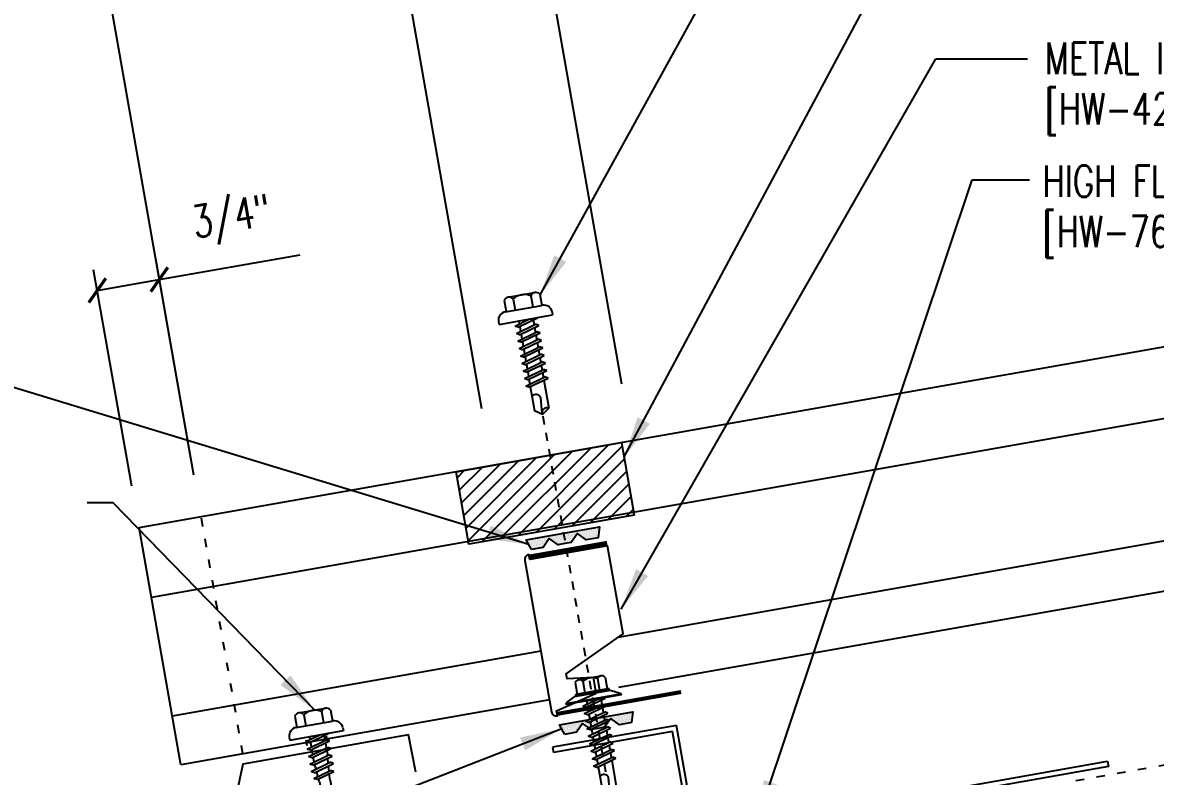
# Model space of a CAD drawing. Header units: inches. Extents: x 9.3 to 41.7, y 2.8 to 48.4.
# Drawn here: x 16.29 to 29.78, y 22.41 to 31.39 of the extents above; entities that cross this region are included whole.
import ezdxf

# ---------------------------------------------------------------- set-up
doc = ezdxf.new("R2010")
doc.units = ezdxf.units.IN
doc.header["$MEASUREMENT"] = 0
doc.linetypes.add('ACAD_ISO07W100', pattern=[3, 0, -3])
doc.linetypes.add('DASH3', pattern=[0.125, 0.0625, -0.0625])
for name, color, linetype in [('ANNOBJ', 7, 'Continuous'), ('CLO', 3, 'Continuous'), ('DIM', 7, 'Continuous'), ('FASTENER', 9, 'Continuous'), ('PANEL', 11, 'Continuous'), ('SEALANT', 8, 'Continuous'), ('STLA', 12, 'Continuous'), ('TAPE', 8, 'Continuous'), ('TEXT', 2, 'Continuous'), ('TRIM', 6, 'Continuous')]:
    doc.layers.add(name, color=color, linetype=linetype)
doc.styles.add('TEXT1', font='ROMANS.shx', dxfattribs={"width": 0.75, "height": 0.375})
doc.dimstyles.new('DETAIL', dxfattribs={"dimscale": 4, "dimtxt": 0.09375, "dimasz": 0.0625, "dimexe": 0.0625, "dimexo": 0.125, "dimgap": 0.0625, "dimtad": 1, "dimdec": 4, "dimzin": 3, "dimdsep": 46, "dimlunit": 4, "dimtxsty": 'TEXT1', "dimblk": 'ARCHTICK', "dimcen": 0.0625, "dimclrd": 7, "dimclre": 7, "dimclrt": 2, "dimadec": 0, "dimazin": 0, "dimtfac": 0.59375, "dimtdec": 4, "dimtmove": 0, "dimatfit": 3, "dimfxl": 0, "dimfrac": 2, "dimtolj": 1, "dimtzin": 3, "dimarcsym": 0})
doc.dimstyles.new('DETAIL$7', dxfattribs={"dimscale": 4, "dimtxt": 0.09375, "dimasz": 0.125, "dimexe": 0.0625, "dimexo": 0.125, "dimgap": 0.0625, "dimtad": 1, "dimdec": 4, "dimzin": 3, "dimdsep": 46, "dimlunit": 4, "dimtxsty": 'TEXT1', "dimblk": 'ARCHTICK', "dimcen": 0.0625, "dimclrd": 7, "dimclre": 7, "dimclrt": 2, "dimadec": 0, "dimazin": 0, "dimtfac": 0.59375, "dimtdec": 4, "dimtmove": 0, "dimatfit": 3, "dimfxl": 0, "dimfrac": 2, "dimtolj": 1, "dimtzin": 3, "dimarcsym": 0})

# ---------------------------------------------------------------- blocks, each defined once
blk = doc.blocks.new('MB_DW3')
at = {"layer": 'FASTENER'}
for p, q in [((-0.215, 0.305), (-0.215, 0.171)), ((-0.161, 0.337), (0.161, 0.337)), ((-0.107, 0.305), (-0.107, 0.171)), ((0.107, 0.305), (0.107, 0.171)), ((0.215, 0.305), (0.215, 0.171)), ((-0.224, 0.171), (0.215, 0.171)), ((-0.324, 0.071), (-0.324, 0.037)), ((-0.324, 0.037), (0.324, 0.037)), ((-0.139, -0.016), (0.046, 0.037)), ((-0.104, -0.036), (0.139, 0.033)), ((-0.086, 0.037), (0.086, 0.037)), ((-0.086, 0.037), (-0.086, -0.001)), ((0.086, 0.037), (0.133, 0.037)), ((0.086, 0.018), (0.086, -0.042)), ((0.139, 0.033), (0.133, 0.037)), ((0.324, 0.071), (0.324, 0.037)), ((-0.104, -0.036), (-0.139, -0.016)), ((-0.139, -0.107), (0.104, -0.038)), ((-0.104, -0.127), (-0.139, -0.107)), ((-0.139, -0.198), (0.104, -0.128)), ((-0.104, -0.127), (0.139, -0.058)), ((-0.086, -0.031), (-0.086, -0.092)), ((-0.086, -0.122), (-0.086, -0.183)), ((0.086, -0.073), (0.086, -0.133)), ((0.139, -0.058), (0.104, -0.038)), ((0.139, -0.149), (0.104, -0.128)), ((-0.104, -0.218), (-0.139, -0.198)), ((-0.139, -0.289), (0.104, -0.219)), ((-0.104, -0.218), (0.139, -0.149)), ((-0.104, -0.309), (0.139, -0.239)), ((-0.086, -0.213), (-0.086, -0.274)), ((0.086, -0.164), (0.086, -0.224)), ((0.086, -0.255), (0.086, -0.315)), ((0.139, -0.239), (0.104, -0.219)), ((-0.104, -0.309), (-0.139, -0.289)), ((-0.139, -0.38), (0.104, -0.31)), ((-0.104, -0.4), (-0.139, -0.38)), ((-0.139, -0.47), (0.104, -0.401)), ((-0.104, -0.4), (0.139, -0.33)), ((-0.086, -0.304), (-0.086, -0.364)), ((-0.086, -0.395), (-0.086, -0.455)), ((0.086, -0.345), (0.086, -0.406)), ((0.139, -0.33), (0.104, -0.31)), ((0.139, -0.421), (0.104, -0.401)), ((-0.104, -0.491), (-0.139, -0.47)), ((-0.139, -0.561), (0.104, -0.492)), ((-0.104, -0.491), (0.139, -0.421)), ((-0.104, -0.581), (0.139, -0.512)), ((-0.086, -0.486), (-0.086, -0.546)), ((0.086, -0.436), (0.086, -0.497)), ((0.086, -0.527), (0.086, -0.588)), ((0.139, -0.512), (0.104, -0.492)), ((-0.104, -0.581), (-0.139, -0.561)), ((-0.139, -0.652), (0.104, -0.583)), ((-0.104, -0.672), (-0.139, -0.652)), ((-0.139, -0.743), (0.104, -0.674)), ((-0.104, -0.672), (0.139, -0.603)), ((-0.086, -0.577), (-0.086, -0.637)), ((-0.086, -0.667), (-0.086, -0.728)), ((0.086, -0.618), (0.086, -0.679)), ((0.139, -0.603), (0.104, -0.583)), ((0.139, -0.694), (0.104, -0.674)), ((-0.104, -0.763), (-0.139, -0.743)), ((-0.104, -0.763), (0.139, -0.694)), ((-0.086, -0.758), (-0.086, -1.05)), ((0.086, -0.709), (0.086, -1.05)), ((-0.002, -1.095), (0.014, -0.909)), ((0, -1.111), (-0.086, -1.05)), ((0, -1.111), (0.086, -1.05))]:
    blk.add_line(p, q, dxfattribs=at)
for centre, radius, start, end in [((-0.161, 0.274), 0.0628, 29.8754, 150.1246), ((0, 0.141), 0.196, 56.9974, 123.0026), ((0.161, 0.274), 0.0628, 29.8754, 150.1246), ((-0.224, 0.071), 0.1, 90, 180), ((0.224, 0.071), 0.1, 0, 90), ((-0.046, -0.921), 0.0615, 11.1445, 130.906), ((0.054, -1.097), 0.0563, 55.4585, 194.8454)]:
    blk.add_arc(centre, radius, start, end, dxfattribs=at)
blk = doc.blocks.new('_ArchTick')
at = {"color": 0, "linetype": 'ByBlock', "const_width": 0.15}
blk.add_lwpolyline([(-0.5, -0.5), (0.5, 0.5)], dxfattribs=at)
blk = doc.blocks.new('*D27')
at = {"layer": 'DEFPOINTS', "color": 0}
for p in [(20.07, 36.374), (21.847, 26.294), (18.387, 25.684)]:
    blk.add_point(p, dxfattribs=at)
at = {"layer": 'DIM', "color": 7, "lineweight": -2}
for p, q in [((21.76, 26.787), (20.026, 36.62)), ((16.609, 35.764), (20.07, 36.374)), ((18.3, 26.176), (16.566, 36.01))]:
    blk.add_line(p, q, dxfattribs=at)
at = {"layer": 'DIM', "color": 7, "lineweight": -2, "xscale": 0.25, "yscale": 0.25, "zscale": 0.25}
for p, rotation in [((20.07, 36.374), 10.00000000000033), ((16.609, 35.764), 190.0000000000004)]:
    blk.add_blockref('_ArchTick', p, dxfattribs=dict(at, rotation=rotation))
at = {"layer": 'DIM', "color": 2, "insert": (18.203, 36.842), "char_height": 0.375, "attachment_point": 5, "rotation": 10, "style": 'TEXT1'}
blk.add_mtext('\\A1;VARIES W/\\PROOF SLOPE', dxfattribs=at)
blk = doc.blocks.new('MB_UDICM')
at = {"layer": 'CLO'}
blk.add_lwpolyline([(0, 1), (0, 0.06, 0.414337), (0.06, 0), (0.06, 0.06), (0.562, 0.187), (0.562, 0.375), (0.25, 0.413), (0.25, 0.476), (1, 0.828), (1, 1.89), (0.06, 1.89), (0.06, 1.95, 0.414214), (0, 1.89)], format="xyb", close=True, dxfattribs=at)
at = {"layer": 'CLO', "const_width": 0.0478}
for points in [[(0.06, 1.926), (1, 1.926)], [(0.06, 0.024), (1.56, 0.024)]]:
    blk.add_lwpolyline(points, dxfattribs=at)
blk = doc.blocks.new('*X4')
at = {"color": 0}
for p, q in [((-0.422, 0.141), (-0.422, 0.141)), ((-0.398, 0.141), (-0.398, 0.141)), ((-0.375, 0.141), (-0.375, 0.141)), ((-0.352, 0.141), (-0.352, 0.141)), ((-0.328, 0.141), (-0.328, 0.141)), ((-0.305, 0.141), (-0.305, 0.141)), ((-0.281, 0.141), (-0.281, 0.141)), ((-0.258, 0.141), (-0.258, 0.141)), ((-0.234, 0.141), (-0.234, 0.141)), ((-0.211, 0.141), (-0.211, 0.141)), ((-0.188, 0.141), (-0.188, 0.141)), ((-0.164, 0.141), (-0.164, 0.141)), ((-0.141, 0.141), (-0.141, 0.141)), ((-0.117, 0.141), (-0.117, 0.141)), ((-0.094, 0.141), (-0.094, 0.141)), ((-0.07, 0.141), (-0.07, 0.141)), ((-0.047, 0.141), (-0.047, 0.141)), ((-0.023, 0.141), (-0.023, 0.141)), ((0, 0.141), (0, 0.141)), ((0.023, 0.141), (0.023, 0.141)), ((0.047, 0.141), (0.047, 0.141)), ((0.07, 0.141), (0.07, 0.141)), ((0.094, 0.141), (0.094, 0.141)), ((0.117, 0.141), (0.117, 0.141)), ((0.141, 0.141), (0.141, 0.141)), ((0.164, 0.141), (0.164, 0.141)), ((0.188, 0.141), (0.188, 0.141)), ((0.211, 0.141), (0.211, 0.141)), ((0.234, 0.141), (0.234, 0.141)), ((0.258, 0.141), (0.258, 0.141)), ((0.281, 0.141), (0.281, 0.141)), ((0.305, 0.141), (0.305, 0.141)), ((0.328, 0.141), (0.328, 0.141)), ((0.352, 0.141), (0.352, 0.141)), ((0.375, 0.141), (0.375, 0.141)), ((0.398, 0.141), (0.398, 0.141)), ((0.422, 0.141), (0.422, 0.141)), ((-0.434, 0.135), (-0.434, 0.135)), ((-0.434, 0.123), (-0.434, 0.123)), ((-0.422, 0.129), (-0.422, 0.129)), ((-0.422, 0.117), (-0.422, 0.117)), ((-0.422, 0.105), (-0.422, 0.105)), ((-0.422, 0.094), (-0.422, 0.094)), ((-0.422, 0.082), (-0.422, 0.082)), ((-0.41, 0.135), (-0.41, 0.135)), ((-0.41, 0.123), (-0.41, 0.123)), ((-0.41, 0.111), (-0.41, 0.111)), ((-0.41, 0.1), (-0.41, 0.1)), ((-0.41, 0.088), (-0.41, 0.088)), ((-0.41, 0.076), (-0.41, 0.076)), ((-0.41, 0.064), (-0.41, 0.064)), ((-0.41, 0.053), (-0.41, 0.053)), ((-0.41, 0.041), (-0.41, 0.041)), ((-0.398, 0.129), (-0.398, 0.129)), ((-0.398, 0.117), (-0.398, 0.117)), ((-0.398, 0.105), (-0.398, 0.105)), ((-0.398, 0.094), (-0.398, 0.094)), ((-0.398, 0.082), (-0.398, 0.082)), ((-0.398, 0.07), (-0.398, 0.07)), ((-0.398, 0.059), (-0.398, 0.059)), ((-0.398, 0.047), (-0.398, 0.047)), ((-0.398, 0.035), (-0.398, 0.035)), ((-0.398, 0.023), (-0.398, 0.023)), ((-0.387, 0.135), (-0.387, 0.135)), ((-0.387, 0.123), (-0.387, 0.123)), ((-0.387, 0.111), (-0.387, 0.111)), ((-0.387, 0.1), (-0.387, 0.1)), ((-0.387, 0.088), (-0.387, 0.088)), ((-0.387, 0.076), (-0.387, 0.076)), ((-0.387, 0.064), (-0.387, 0.064)), ((-0.387, 0.053), (-0.387, 0.053)), ((-0.387, 0.041), (-0.387, 0.041)), ((-0.387, 0.029), (-0.387, 0.029)), ((-0.375, 0.129), (-0.375, 0.129)), ((-0.375, 0.117), (-0.375, 0.117)), ((-0.375, 0.105), (-0.375, 0.105)), ((-0.375, 0.094), (-0.375, 0.094)), ((-0.375, 0.082), (-0.375, 0.082)), ((-0.375, 0.07), (-0.375, 0.07)), ((-0.375, 0.059), (-0.375, 0.059)), ((-0.375, 0.047), (-0.375, 0.047)), ((-0.375, 0.035), (-0.375, 0.035)), ((-0.375, 0.023), (-0.375, 0.023)), ((-0.363, 0.135), (-0.363, 0.135)), ((-0.363, 0.123), (-0.363, 0.123)), ((-0.363, 0.111), (-0.363, 0.111)), ((-0.363, 0.1), (-0.363, 0.1)), ((-0.363, 0.088), (-0.363, 0.088)), ((-0.363, 0.076), (-0.363, 0.076)), ((-0.363, 0.064), (-0.363, 0.064)), ((-0.363, 0.053), (-0.363, 0.053)), ((-0.363, 0.041), (-0.363, 0.041)), ((-0.363, 0.029), (-0.363, 0.029)), ((-0.352, 0.129), (-0.352, 0.129)), ((-0.352, 0.117), (-0.352, 0.117)), ((-0.352, 0.105), (-0.352, 0.105)), ((-0.352, 0.094), (-0.352, 0.094)), ((-0.352, 0.082), (-0.352, 0.082)), ((-0.352, 0.07), (-0.352, 0.07)), ((-0.352, 0.059), (-0.352, 0.059)), ((-0.352, 0.047), (-0.352, 0.047)), ((-0.352, 0.035), (-0.352, 0.035)), ((-0.352, 0.023), (-0.352, 0.023)), ((-0.34, 0.135), (-0.34, 0.135)), ((-0.34, 0.123), (-0.34, 0.123)), ((-0.34, 0.111), (-0.34, 0.111)), ((-0.34, 0.1), (-0.34, 0.1)), ((-0.34, 0.088), (-0.34, 0.088)), ((-0.34, 0.076), (-0.34, 0.076)), ((-0.34, 0.064), (-0.34, 0.064)), ((-0.34, 0.053), (-0.34, 0.053)), ((-0.34, 0.041), (-0.34, 0.041)), ((-0.34, 0.029), (-0.34, 0.029)), ((-0.328, 0.129), (-0.328, 0.129)), ((-0.328, 0.117), (-0.328, 0.117)), ((-0.328, 0.105), (-0.328, 0.105)), ((-0.328, 0.094), (-0.328, 0.094)), ((-0.328, 0.082), (-0.328, 0.082)), ((-0.328, 0.07), (-0.328, 0.07)), ((-0.328, 0.059), (-0.328, 0.059)), ((-0.328, 0.047), (-0.328, 0.047)), ((-0.328, 0.035), (-0.328, 0.035)), ((-0.328, 0.023), (-0.328, 0.023)), ((-0.316, 0.135), (-0.316, 0.135)), ((-0.316, 0.123), (-0.316, 0.123)), ((-0.316, 0.111), (-0.316, 0.111)), ((-0.316, 0.1), (-0.316, 0.1)), ((-0.316, 0.088), (-0.316, 0.088)), ((-0.316, 0.076), (-0.316, 0.076)), ((-0.316, 0.064), (-0.316, 0.064)), ((-0.316, 0.053), (-0.316, 0.053)), ((-0.316, 0.041), (-0.316, 0.041)), ((-0.316, 0.029), (-0.316, 0.029)), ((-0.305, 0.129), (-0.305, 0.129)), ((-0.305, 0.117), (-0.305, 0.117)), ((-0.305, 0.105), (-0.305, 0.105)), ((-0.305, 0.094), (-0.305, 0.094)), ((-0.305, 0.082), (-0.305, 0.082)), ((-0.305, 0.07), (-0.305, 0.07)), ((-0.305, 0.059), (-0.305, 0.059)), ((-0.305, 0.047), (-0.305, 0.047)), ((-0.305, 0.035), (-0.305, 0.035)), ((-0.305, 0.023), (-0.305, 0.023)), ((-0.293, 0.135), (-0.293, 0.135)), ((-0.293, 0.123), (-0.293, 0.123)), ((-0.293, 0.111), (-0.293, 0.111)), ((-0.293, 0.1), (-0.293, 0.1)), ((-0.293, 0.088), (-0.293, 0.088)), ((-0.293, 0.076), (-0.293, 0.076)), ((-0.293, 0.064), (-0.293, 0.064)), ((-0.293, 0.053), (-0.293, 0.053)), ((-0.293, 0.041), (-0.293, 0.041)), ((-0.293, 0.029), (-0.293, 0.029)), ((-0.281, 0.129), (-0.281, 0.129)), ((-0.281, 0.117), (-0.281, 0.117)), ((-0.281, 0.105), (-0.281, 0.105)), ((-0.281, 0.094), (-0.281, 0.094)), ((-0.281, 0.082), (-0.281, 0.082)), ((-0.281, 0.07), (-0.281, 0.07)), ((-0.281, 0.059), (-0.281, 0.059)), ((-0.281, 0.047), (-0.281, 0.047)), ((-0.281, 0.035), (-0.281, 0.035)), ((-0.281, 0.023), (-0.281, 0.023)), ((-0.27, 0.135), (-0.27, 0.135)), ((-0.27, 0.123), (-0.27, 0.123)), ((-0.27, 0.111), (-0.27, 0.111)), ((-0.27, 0.1), (-0.27, 0.1)), ((-0.27, 0.088), (-0.27, 0.088)), ((-0.27, 0.076), (-0.27, 0.076)), ((-0.27, 0.064), (-0.27, 0.064)), ((-0.27, 0.053), (-0.27, 0.053)), ((-0.27, 0.041), (-0.27, 0.041)), ((-0.27, 0.029), (-0.27, 0.029)), ((-0.258, 0.129), (-0.258, 0.129)), ((-0.258, 0.117), (-0.258, 0.117)), ((-0.258, 0.105), (-0.258, 0.105)), ((-0.258, 0.094), (-0.258, 0.094)), ((-0.258, 0.082), (-0.258, 0.082)), ((-0.258, 0.07), (-0.258, 0.07)), ((-0.258, 0.059), (-0.258, 0.059)), ((-0.258, 0.047), (-0.258, 0.047)), ((-0.258, 0.035), (-0.258, 0.035)), ((-0.258, 0.023), (-0.258, 0.023)), ((-0.246, 0.135), (-0.246, 0.135)), ((-0.246, 0.123), (-0.246, 0.123)), ((-0.246, 0.111), (-0.246, 0.111)), ((-0.246, 0.1), (-0.246, 0.1)), ((-0.246, 0.088), (-0.246, 0.088)), ((-0.246, 0.076), (-0.246, 0.076)), ((-0.246, 0.064), (-0.246, 0.064)), ((-0.246, 0.053), (-0.246, 0.053)), ((-0.246, 0.041), (-0.246, 0.041)), ((-0.234, 0.129), (-0.234, 0.129)), ((-0.234, 0.117), (-0.234, 0.117)), ((-0.234, 0.105), (-0.234, 0.105)), ((-0.234, 0.094), (-0.234, 0.094)), ((-0.234, 0.082), (-0.234, 0.082)), ((-0.234, 0.07), (-0.234, 0.07)), ((-0.234, 0.059), (-0.234, 0.059)), ((-0.234, 0.047), (-0.234, 0.047)), ((-0.223, 0.135), (-0.223, 0.135)), ((-0.223, 0.123), (-0.223, 0.123)), ((-0.223, 0.111), (-0.223, 0.111)), ((-0.223, 0.1), (-0.223, 0.1)), ((-0.223, 0.088), (-0.223, 0.088)), ((-0.223, 0.076), (-0.223, 0.076)), ((-0.223, 0.064), (-0.223, 0.064)), ((-0.211, 0.129), (-0.211, 0.129)), ((-0.211, 0.117), (-0.211, 0.117)), ((-0.211, 0.105), (-0.211, 0.105)), ((-0.211, 0.094), (-0.211, 0.094)), ((-0.211, 0.082), (-0.211, 0.082)), ((-0.211, 0.07), (-0.211, 0.07)), ((-0.199, 0.135), (-0.199, 0.135)), ((-0.199, 0.123), (-0.199, 0.123)), ((-0.199, 0.111), (-0.199, 0.111)), ((-0.199, 0.1), (-0.199, 0.1)), ((-0.199, 0.088), (-0.199, 0.088)), ((-0.188, 0.129), (-0.188, 0.129)), ((-0.188, 0.117), (-0.188, 0.117)), ((-0.188, 0.105), (-0.188, 0.105)), ((-0.188, 0.094), (-0.188, 0.094)), ((-0.176, 0.135), (-0.176, 0.135)), ((-0.176, 0.123), (-0.176, 0.123)), ((-0.176, 0.111), (-0.176, 0.111)), ((-0.164, 0.129), (-0.164, 0.129)), ((-0.164, 0.117), (-0.164, 0.117)), ((-0.164, 0.105), (-0.164, 0.105)), ((-0.152, 0.135), (-0.152, 0.135)), ((-0.152, 0.123), (-0.152, 0.123)), ((-0.152, 0.111), (-0.152, 0.111)), ((-0.152, 0.1), (-0.152, 0.1)), ((-0.141, 0.129), (-0.141, 0.129)), ((-0.141, 0.117), (-0.141, 0.117)), ((-0.141, 0.105), (-0.141, 0.105)), ((-0.141, 0.094), (-0.141, 0.094)), ((-0.141, 0.082), (-0.141, 0.082)), ((-0.129, 0.135), (-0.129, 0.135)), ((-0.129, 0.123), (-0.129, 0.123)), ((-0.129, 0.111), (-0.129, 0.111)), ((-0.129, 0.1), (-0.129, 0.1)), ((-0.129, 0.088), (-0.129, 0.088)), ((-0.129, 0.076), (-0.129, 0.076)), ((-0.117, 0.129), (-0.117, 0.129)), ((-0.117, 0.117), (-0.117, 0.117)), ((-0.117, 0.105), (-0.117, 0.105)), ((-0.117, 0.094), (-0.117, 0.094)), ((-0.117, 0.082), (-0.117, 0.082)), ((-0.117, 0.07), (-0.117, 0.07)), ((-0.117, 0.059), (-0.117, 0.059)), ((-0.105, 0.135), (-0.105, 0.135)), ((-0.105, 0.123), (-0.105, 0.123)), ((-0.105, 0.111), (-0.105, 0.111)), ((-0.105, 0.1), (-0.105, 0.1)), ((-0.105, 0.088), (-0.105, 0.088)), ((-0.105, 0.076), (-0.105, 0.076)), ((-0.105, 0.064), (-0.105, 0.064)), ((-0.105, 0.053), (-0.105, 0.053)), ((-0.094, 0.129), (-0.094, 0.129)), ((-0.094, 0.117), (-0.094, 0.117)), ((-0.094, 0.105), (-0.094, 0.105)), ((-0.094, 0.094), (-0.094, 0.094)), ((-0.094, 0.082), (-0.094, 0.082)), ((-0.094, 0.07), (-0.094, 0.07)), ((-0.094, 0.059), (-0.094, 0.059)), ((-0.094, 0.047), (-0.094, 0.047)), ((-0.094, 0.035), (-0.094, 0.035)), ((-0.082, 0.135), (-0.082, 0.135)), ((-0.082, 0.123), (-0.082, 0.123)), ((-0.082, 0.111), (-0.082, 0.111)), ((-0.082, 0.1), (-0.082, 0.1)), ((-0.082, 0.088), (-0.082, 0.088)), ((-0.082, 0.076), (-0.082, 0.076)), ((-0.082, 0.064), (-0.082, 0.064)), ((-0.082, 0.053), (-0.082, 0.053)), ((-0.082, 0.041), (-0.082, 0.041)), ((-0.082, 0.029), (-0.082, 0.029)), ((-0.07, 0.129), (-0.07, 0.129)), ((-0.07, 0.117), (-0.07, 0.117)), ((-0.07, 0.105), (-0.07, 0.105)), ((-0.07, 0.094), (-0.07, 0.094)), ((-0.07, 0.082), (-0.07, 0.082)), ((-0.07, 0.07), (-0.07, 0.07)), ((-0.07, 0.059), (-0.07, 0.059)), ((-0.07, 0.047), (-0.07, 0.047)), ((-0.07, 0.035), (-0.07, 0.035)), ((-0.07, 0.023), (-0.07, 0.023)), ((-0.059, 0.135), (-0.059, 0.135)), ((-0.059, 0.123), (-0.059, 0.123)), ((-0.059, 0.111), (-0.059, 0.111)), ((-0.059, 0.1), (-0.059, 0.1)), ((-0.059, 0.088), (-0.059, 0.088)), ((-0.059, 0.076), (-0.059, 0.076)), ((-0.059, 0.064), (-0.059, 0.064)), ((-0.059, 0.053), (-0.059, 0.053)), ((-0.059, 0.041), (-0.059, 0.041)), ((-0.059, 0.029), (-0.059, 0.029)), ((-0.047, 0.129), (-0.047, 0.129)), ((-0.047, 0.117), (-0.047, 0.117)), ((-0.047, 0.105), (-0.047, 0.105)), ((-0.047, 0.094), (-0.047, 0.094)), ((-0.047, 0.082), (-0.047, 0.082)), ((-0.047, 0.07), (-0.047, 0.07)), ((-0.047, 0.059), (-0.047, 0.059)), ((-0.047, 0.047), (-0.047, 0.047)), ((-0.047, 0.035), (-0.047, 0.035)), ((-0.047, 0.023), (-0.047, 0.023)), ((-0.035, 0.135), (-0.035, 0.135)), ((-0.035, 0.123), (-0.035, 0.123)), ((-0.035, 0.111), (-0.035, 0.111)), ((-0.035, 0.1), (-0.035, 0.1)), ((-0.035, 0.088), (-0.035, 0.088)), ((-0.035, 0.076), (-0.035, 0.076)), ((-0.035, 0.064), (-0.035, 0.064)), ((-0.035, 0.053), (-0.035, 0.053)), ((-0.035, 0.041), (-0.035, 0.041)), ((-0.035, 0.029), (-0.035, 0.029)), ((-0.023, 0.129), (-0.023, 0.129)), ((-0.023, 0.117), (-0.023, 0.117)), ((-0.023, 0.105), (-0.023, 0.105)), ((-0.023, 0.094), (-0.023, 0.094)), ((-0.023, 0.082), (-0.023, 0.082)), ((-0.023, 0.07), (-0.023, 0.07)), ((-0.023, 0.059), (-0.023, 0.059)), ((-0.023, 0.047), (-0.023, 0.047)), ((-0.023, 0.035), (-0.023, 0.035)), ((-0.023, 0.023), (-0.023, 0.023)), ((-0.012, 0.135), (-0.012, 0.135)), ((-0.012, 0.123), (-0.012, 0.123)), ((-0.012, 0.111), (-0.012, 0.111)), ((-0.012, 0.1), (-0.012, 0.1)), ((-0.012, 0.088), (-0.012, 0.088)), ((-0.012, 0.076), (-0.012, 0.076)), ((-0.012, 0.064), (-0.012, 0.064)), ((-0.012, 0.053), (-0.012, 0.053)), ((-0.012, 0.041), (-0.012, 0.041)), ((-0.012, 0.029), (-0.012, 0.029)), ((0, 0.129), (0, 0.129)), ((0, 0.117), (0, 0.117)), ((0, 0.105), (0, 0.105)), ((0, 0.094), (0, 0.094)), ((0, 0.082), (0, 0.082)), ((0, 0.07), (0, 0.07)), ((0, 0.059), (0, 0.059)), ((0, 0.047), (0, 0.047)), ((0, 0.035), (0, 0.035)), ((0, 0.023), (0, 0.023)), ((0.012, 0.135), (0.012, 0.135)), ((0.012, 0.123), (0.012, 0.123)), ((0.012, 0.111), (0.012, 0.111)), ((0.012, 0.1), (0.012, 0.1)), ((0.012, 0.088), (0.012, 0.088)), ((0.012, 0.076), (0.012, 0.076)), ((0.012, 0.064), (0.012, 0.064)), ((0.012, 0.053), (0.012, 0.053)), ((0.012, 0.041), (0.012, 0.041)), ((0.012, 0.029), (0.012, 0.029)), ((0.023, 0.129), (0.023, 0.129)), ((0.023, 0.117), (0.023, 0.117)), ((0.023, 0.105), (0.023, 0.105)), ((0.023, 0.094), (0.023, 0.094)), ((0.023, 0.082), (0.023, 0.082)), ((0.023, 0.07), (0.023, 0.07)), ((0.023, 0.059), (0.023, 0.059)), ((0.023, 0.047), (0.023, 0.047)), ((0.023, 0.035), (0.023, 0.035)), ((0.023, 0.023), (0.023, 0.023)), ((0.035, 0.135), (0.035, 0.135)), ((0.035, 0.123), (0.035, 0.123)), ((0.035, 0.111), (0.035, 0.111)), ((0.035, 0.1), (0.035, 0.1)), ((0.035, 0.088), (0.035, 0.088)), ((0.035, 0.076), (0.035, 0.076)), ((0.035, 0.064), (0.035, 0.064)), ((0.035, 0.053), (0.035, 0.053)), ((0.035, 0.041), (0.035, 0.041)), ((0.035, 0.029), (0.035, 0.029)), ((0.047, 0.129), (0.047, 0.129)), ((0.047, 0.117), (0.047, 0.117)), ((0.047, 0.105), (0.047, 0.105)), ((0.047, 0.094), (0.047, 0.094)), ((0.047, 0.082), (0.047, 0.082)), ((0.047, 0.07), (0.047, 0.07)), ((0.047, 0.059), (0.047, 0.059)), ((0.047, 0.047), (0.047, 0.047)), ((0.047, 0.035), (0.047, 0.035)), ((0.047, 0.023), (0.047, 0.023)), ((0.059, 0.135), (0.059, 0.135)), ((0.059, 0.123), (0.059, 0.123)), ((0.059, 0.111), (0.059, 0.111)), ((0.059, 0.1), (0.059, 0.1)), ((0.059, 0.088), (0.059, 0.088)), ((0.059, 0.076), (0.059, 0.076)), ((0.059, 0.064), (0.059, 0.064)), ((0.059, 0.053), (0.059, 0.053)), ((0.059, 0.041), (0.059, 0.041)), ((0.059, 0.029), (0.059, 0.029)), ((0.07, 0.129), (0.07, 0.129)), ((0.07, 0.117), (0.07, 0.117)), ((0.07, 0.105), (0.07, 0.105)), ((0.07, 0.094), (0.07, 0.094)), ((0.07, 0.082), (0.07, 0.082)), ((0.07, 0.07), (0.07, 0.07)), ((0.07, 0.059), (0.07, 0.059)), ((0.07, 0.047), (0.07, 0.047)), ((0.07, 0.035), (0.07, 0.035)), ((0.07, 0.023), (0.07, 0.023)), ((0.082, 0.135), (0.082, 0.135)), ((0.082, 0.123), (0.082, 0.123)), ((0.082, 0.111), (0.082, 0.111)), ((0.082, 0.1), (0.082, 0.1)), ((0.082, 0.088), (0.082, 0.088)), ((0.082, 0.076), (0.082, 0.076)), ((0.082, 0.064), (0.082, 0.064)), ((0.082, 0.053), (0.082, 0.053)), ((0.082, 0.041), (0.082, 0.041)), ((0.082, 0.029), (0.082, 0.029)), ((0.094, 0.129), (0.094, 0.129)), ((0.094, 0.117), (0.094, 0.117)), ((0.094, 0.105), (0.094, 0.105)), ((0.094, 0.094), (0.094, 0.094)), ((0.094, 0.082), (0.094, 0.082)), ((0.094, 0.07), (0.094, 0.07)), ((0.094, 0.059), (0.094, 0.059)), ((0.094, 0.047), (0.094, 0.047)), ((0.094, 0.035), (0.094, 0.035)), ((0.105, 0.135), (0.105, 0.135)), ((0.105, 0.123), (0.105, 0.123)), ((0.105, 0.111), (0.105, 0.111)), ((0.105, 0.1), (0.105, 0.1)), ((0.105, 0.088), (0.105, 0.088)), ((0.105, 0.076), (0.105, 0.076)), ((0.105, 0.064), (0.105, 0.064)), ((0.105, 0.053), (0.105, 0.053)), ((0.117, 0.129), (0.117, 0.129)), ((0.117, 0.117), (0.117, 0.117)), ((0.117, 0.105), (0.117, 0.105)), ((0.117, 0.094), (0.117, 0.094)), ((0.117, 0.082), (0.117, 0.082)), ((0.117, 0.07), (0.117, 0.07)), ((0.117, 0.059), (0.117, 0.059)), ((0.129, 0.135), (0.129, 0.135)), ((0.129, 0.123), (0.129, 0.123)), ((0.129, 0.111), (0.129, 0.111)), ((0.129, 0.1), (0.129, 0.1)), ((0.129, 0.088), (0.129, 0.088)), ((0.129, 0.076), (0.129, 0.076)), ((0.141, 0.129), (0.141, 0.129)), ((0.141, 0.117), (0.141, 0.117)), ((0.141, 0.105), (0.141, 0.105)), ((0.141, 0.094), (0.141, 0.094)), ((0.141, 0.082), (0.141, 0.082)), ((0.152, 0.135), (0.152, 0.135)), ((0.152, 0.123), (0.152, 0.123)), ((0.152, 0.111), (0.152, 0.111)), ((0.152, 0.1), (0.152, 0.1)), ((0.164, 0.129), (0.164, 0.129)), ((0.164, 0.117), (0.164, 0.117)), ((0.164, 0.105), (0.164, 0.105)), ((0.176, 0.135), (0.176, 0.135)), ((0.176, 0.123), (0.176, 0.123)), ((0.176, 0.111), (0.176, 0.111)), ((0.188, 0.129), (0.188, 0.129)), ((0.188, 0.117), (0.188, 0.117)), ((0.188, 0.105), (0.188, 0.105)), ((0.188, 0.094), (0.188, 0.094)), ((0.199, 0.135), (0.199, 0.135)), ((0.199, 0.123), (0.199, 0.123)), ((0.199, 0.111), (0.199, 0.111)), ((0.199, 0.1), (0.199, 0.1)), ((0.199, 0.088), (0.199, 0.088)), ((0.211, 0.129), (0.211, 0.129)), ((0.211, 0.117), (0.211, 0.117)), ((0.211, 0.105), (0.211, 0.105)), ((0.211, 0.094), (0.211, 0.094)), ((0.211, 0.082), (0.211, 0.082)), ((0.211, 0.07), (0.211, 0.07)), ((0.223, 0.135), (0.223, 0.135)), ((0.223, 0.123), (0.223, 0.123)), ((0.223, 0.111), (0.223, 0.111)), ((0.223, 0.1), (0.223, 0.1)), ((0.223, 0.088), (0.223, 0.088)), ((0.223, 0.076), (0.223, 0.076)), ((0.223, 0.064), (0.223, 0.064)), ((0.234, 0.129), (0.234, 0.129)), ((0.234, 0.117), (0.234, 0.117)), ((0.234, 0.105), (0.234, 0.105)), ((0.234, 0.094), (0.234, 0.094)), ((0.234, 0.082), (0.234, 0.082)), ((0.234, 0.07), (0.234, 0.07)), ((0.234, 0.059), (0.234, 0.059)), ((0.234, 0.047), (0.234, 0.047)), ((0.246, 0.135), (0.246, 0.135)), ((0.246, 0.123), (0.246, 0.123)), ((0.246, 0.111), (0.246, 0.111)), ((0.246, 0.1), (0.246, 0.1)), ((0.246, 0.088), (0.246, 0.088)), ((0.246, 0.076), (0.246, 0.076)), ((0.246, 0.064), (0.246, 0.064)), ((0.246, 0.053), (0.246, 0.053)), ((0.246, 0.041), (0.246, 0.041)), ((0.258, 0.129), (0.258, 0.129)), ((0.258, 0.117), (0.258, 0.117)), ((0.258, 0.105), (0.258, 0.105)), ((0.258, 0.094), (0.258, 0.094)), ((0.258, 0.082), (0.258, 0.082)), ((0.258, 0.07), (0.258, 0.07)), ((0.258, 0.059), (0.258, 0.059)), ((0.258, 0.047), (0.258, 0.047)), ((0.258, 0.035), (0.258, 0.035)), ((0.258, 0.023), (0.258, 0.023)), ((0.27, 0.135), (0.27, 0.135)), ((0.27, 0.123), (0.27, 0.123)), ((0.27, 0.111), (0.27, 0.111)), ((0.27, 0.1), (0.27, 0.1)), ((0.27, 0.088), (0.27, 0.088)), ((0.27, 0.076), (0.27, 0.076)), ((0.27, 0.064), (0.27, 0.064)), ((0.27, 0.053), (0.27, 0.053)), ((0.27, 0.041), (0.27, 0.041)), ((0.27, 0.029), (0.27, 0.029)), ((0.281, 0.129), (0.281, 0.129)), ((0.281, 0.117), (0.281, 0.117)), ((0.281, 0.105), (0.281, 0.105)), ((0.281, 0.094), (0.281, 0.094)), ((0.281, 0.082), (0.281, 0.082)), ((0.281, 0.07), (0.281, 0.07)), ((0.281, 0.059), (0.281, 0.059)), ((0.281, 0.047), (0.281, 0.047)), ((0.281, 0.035), (0.281, 0.035)), ((0.281, 0.023), (0.281, 0.023)), ((0.293, 0.135), (0.293, 0.135)), ((0.293, 0.123), (0.293, 0.123)), ((0.293, 0.111), (0.293, 0.111)), ((0.293, 0.1), (0.293, 0.1)), ((0.293, 0.088), (0.293, 0.088)), ((0.293, 0.076), (0.293, 0.076)), ((0.293, 0.064), (0.293, 0.064)), ((0.293, 0.053), (0.293, 0.053)), ((0.293, 0.041), (0.293, 0.041)), ((0.293, 0.029), (0.293, 0.029)), ((0.305, 0.129), (0.305, 0.129)), ((0.305, 0.117), (0.305, 0.117)), ((0.305, 0.105), (0.305, 0.105)), ((0.305, 0.094), (0.305, 0.094)), ((0.305, 0.082), (0.305, 0.082)), ((0.305, 0.07), (0.305, 0.07)), ((0.305, 0.059), (0.305, 0.059)), ((0.305, 0.047), (0.305, 0.047)), ((0.305, 0.035), (0.305, 0.035)), ((0.305, 0.023), (0.305, 0.023)), ((0.316, 0.135), (0.316, 0.135)), ((0.316, 0.123), (0.316, 0.123)), ((0.316, 0.111), (0.316, 0.111)), ((0.316, 0.1), (0.316, 0.1)), ((0.316, 0.088), (0.316, 0.088)), ((0.316, 0.076), (0.316, 0.076)), ((0.316, 0.064), (0.316, 0.064)), ((0.316, 0.053), (0.316, 0.053)), ((0.316, 0.041), (0.316, 0.041)), ((0.316, 0.029), (0.316, 0.029)), ((0.328, 0.129), (0.328, 0.129)), ((0.328, 0.117), (0.328, 0.117)), ((0.328, 0.105), (0.328, 0.105)), ((0.328, 0.094), (0.328, 0.094)), ((0.328, 0.082), (0.328, 0.082)), ((0.328, 0.07), (0.328, 0.07)), ((0.328, 0.059), (0.328, 0.059)), ((0.328, 0.047), (0.328, 0.047)), ((0.328, 0.035), (0.328, 0.035)), ((0.328, 0.023), (0.328, 0.023)), ((0.34, 0.135), (0.34, 0.135)), ((0.34, 0.123), (0.34, 0.123)), ((0.34, 0.111), (0.34, 0.111)), ((0.34, 0.1), (0.34, 0.1)), ((0.34, 0.088), (0.34, 0.088)), ((0.34, 0.076), (0.34, 0.076)), ((0.34, 0.064), (0.34, 0.064)), ((0.34, 0.053), (0.34, 0.053)), ((0.34, 0.041), (0.34, 0.041)), ((0.34, 0.029), (0.34, 0.029)), ((0.352, 0.129), (0.352, 0.129)), ((0.352, 0.117), (0.352, 0.117)), ((0.352, 0.105), (0.352, 0.105)), ((0.352, 0.094), (0.352, 0.094)), ((0.352, 0.082), (0.352, 0.082)), ((0.352, 0.07), (0.352, 0.07)), ((0.352, 0.059), (0.352, 0.059)), ((0.352, 0.047), (0.352, 0.047)), ((0.352, 0.035), (0.352, 0.035)), ((0.352, 0.023), (0.352, 0.023)), ((0.363, 0.135), (0.363, 0.135)), ((0.363, 0.123), (0.363, 0.123)), ((0.363, 0.111), (0.363, 0.111)), ((0.363, 0.1), (0.363, 0.1)), ((0.363, 0.088), (0.363, 0.088)), ((0.363, 0.076), (0.363, 0.076)), ((0.363, 0.064), (0.363, 0.064)), ((0.363, 0.053), (0.363, 0.053)), ((0.363, 0.041), (0.363, 0.041)), ((0.363, 0.029), (0.363, 0.029)), ((0.375, 0.129), (0.375, 0.129)), ((0.375, 0.117), (0.375, 0.117)), ((0.375, 0.105), (0.375, 0.105)), ((0.375, 0.094), (0.375, 0.094)), ((0.375, 0.082), (0.375, 0.082)), ((0.375, 0.07), (0.375, 0.07)), ((0.375, 0.059), (0.375, 0.059)), ((0.375, 0.047), (0.375, 0.047)), ((0.375, 0.035), (0.375, 0.035)), ((0.375, 0.023), (0.375, 0.023)), ((0.387, 0.135), (0.387, 0.135)), ((0.387, 0.123), (0.387, 0.123)), ((0.387, 0.111), (0.387, 0.111)), ((0.387, 0.1), (0.387, 0.1)), ((0.387, 0.088), (0.387, 0.088)), ((0.387, 0.076), (0.387, 0.076)), ((0.387, 0.064), (0.387, 0.064)), ((0.387, 0.053), (0.387, 0.053)), ((0.387, 0.041), (0.387, 0.041)), ((0.387, 0.029), (0.387, 0.029)), ((0.398, 0.129), (0.398, 0.129)), ((0.398, 0.117), (0.398, 0.117)), ((0.398, 0.105), (0.398, 0.105)), ((0.398, 0.094), (0.398, 0.094)), ((0.398, 0.082), (0.398, 0.082)), ((0.398, 0.07), (0.398, 0.07)), ((0.398, 0.059), (0.398, 0.059)), ((0.398, 0.047), (0.398, 0.047)), ((0.398, 0.035), (0.398, 0.035)), ((0.398, 0.023), (0.398, 0.023)), ((0.41, 0.135), (0.41, 0.135)), ((0.41, 0.123), (0.41, 0.123)), ((0.41, 0.111), (0.41, 0.111)), ((0.41, 0.1), (0.41, 0.1)), ((0.41, 0.088), (0.41, 0.088)), ((0.41, 0.076), (0.41, 0.076)), ((0.41, 0.064), (0.41, 0.064)), ((0.41, 0.053), (0.41, 0.053)), ((0.41, 0.041), (0.41, 0.041)), ((0.422, 0.129), (0.422, 0.129)), ((0.422, 0.117), (0.422, 0.117)), ((0.422, 0.105), (0.422, 0.105)), ((0.422, 0.094), (0.422, 0.094)), ((0.422, 0.082), (0.422, 0.082)), ((0.434, 0.135), (0.434, 0.135)), ((0.434, 0.123), (0.434, 0.123))]:
    blk.add_line(p, q, dxfattribs=at)
blk = doc.blocks.new('MB_DBTAP')
at = {"layer": 'TAPE', "color": 9}
blk.add_lwpolyline([(-0.403, 0.018), (-0.442, 0.141), (0.442, 0.141), (0.403, 0.018), (0.26, 0.018), (0.17, 0.109), (0.079, 0.018), (0, 0.018), (-0.079, 0.018), (-0.17, 0.109), (-0.26, 0.018)], close=True, dxfattribs=at)
at = {"layer": 'TAPE', "color": 251}
blk.add_blockref('*X4', (0, 0), dxfattribs=at)
blk = doc.blocks.new('*D28')
at = {"layer": 'DEFPOINTS', "color": 0}
for p in [(21.738, 36.668), (23.515, 26.588), (21.847, 26.294)]:
    blk.add_point(p, dxfattribs=at)
at = {"layer": 'DIM', "color": 7, "lineweight": -2}
for p, q in [((21.738, 36.668), (25.344, 37.304)), ((23.428, 27.081), (21.694, 36.914)), ((21.76, 26.787), (20.026, 36.62)), ((20.07, 36.374), (21.738, 36.668))]:
    blk.add_line(p, q, dxfattribs=at)
at = {"layer": 'DIM', "color": 7, "lineweight": -2, "xscale": 0.25, "yscale": 0.25, "zscale": 0.25}
for p, rotation in [((21.738, 36.668), 9.99999999999995), ((20.07, 36.374), 189.9999999999999)]:
    blk.add_blockref('_ArchTick', p, dxfattribs=dict(at, rotation=rotation))
at = {"layer": 'DIM', "color": 2, "insert": (23.708, 37.777), "char_height": 0.375, "attachment_point": 5, "rotation": 10, "style": 'TEXT1'}
blk.add_mtext('\\A1;{WALL PANEL}\\P{THICKNESS}', dxfattribs=at)
blk = doc.blocks.new('MB_DW1')
at = {"layer": 'FASTENER'}
for p, q in [((-0.181, 0.276), (-0.181, 0.137)), ((-0.135, 0.302), (0.135, 0.302)), ((-0.089, 0.276), (-0.089, 0.137)), ((0.089, 0.276), (0.089, 0.137)), ((0.181, 0.276), (0.181, 0.137)), ((-0.193, 0.137), (0.193, 0.137)), ((-0.181, 0.137), (0.181, 0.137)), ((-0.217, 0.114), (-0.326, 0.059)), ((-0.326, 0.059), (-0.326, 0.049)), ((-0.326, 0.049), (0.326, 0.049)), ((-0.217, 0.114), (0.217, 0.114)), ((-0.193, 0.119), (0.193, 0.119)), ((-0.139, -0.016), (0.046, 0.037)), ((-0.104, -0.036), (0.139, 0.033)), ((-0.086, 0.037), (-0.086, -0.001)), ((-0.086, 0.037), (0.086, 0.037)), ((0.086, 0.037), (0.133, 0.037)), ((0.086, 0.018), (0.086, -0.042)), ((0.139, 0.033), (0.133, 0.037)), ((0.217, 0.114), (0.326, 0.059)), ((0.326, 0.059), (0.326, 0.049)), ((-0.104, -0.036), (-0.139, -0.016)), ((-0.139, -0.107), (0.104, -0.038)), ((-0.104, -0.127), (-0.139, -0.107)), ((-0.139, -0.198), (0.104, -0.128)), ((-0.104, -0.127), (0.139, -0.058)), ((-0.086, -0.031), (-0.086, -0.092)), ((-0.086, -0.122), (-0.086, -0.183)), ((0.086, -0.073), (0.086, -0.133)), ((0.139, -0.058), (0.104, -0.038)), ((0.139, -0.149), (0.104, -0.128)), ((-0.104, -0.218), (-0.139, -0.198)), ((-0.139, -0.289), (0.104, -0.219)), ((-0.104, -0.218), (0.139, -0.149)), ((-0.104, -0.309), (0.139, -0.239)), ((-0.086, -0.213), (-0.086, -0.274)), ((0.086, -0.164), (0.086, -0.224)), ((0.086, -0.255), (0.086, -0.315)), ((0.139, -0.239), (0.104, -0.219)), ((-0.104, -0.309), (-0.139, -0.289)), ((-0.139, -0.38), (0.104, -0.31)), ((-0.104, -0.4), (-0.139, -0.38)), ((-0.139, -0.47), (0.104, -0.401)), ((-0.104, -0.4), (0.139, -0.33)), ((-0.086, -0.304), (-0.086, -0.364)), ((-0.086, -0.395), (-0.086, -0.455)), ((0.086, -0.345), (0.086, -0.406)), ((0.139, -0.33), (0.104, -0.31)), ((0.139, -0.421), (0.104, -0.401)), ((-0.104, -0.491), (-0.139, -0.47)), ((-0.139, -0.561), (0.104, -0.492)), ((-0.104, -0.491), (0.139, -0.421)), ((-0.104, -0.581), (0.139, -0.512)), ((-0.086, -0.486), (-0.086, -0.546)), ((0.086, -0.436), (0.086, -0.497)), ((0.086, -0.527), (0.086, -0.588)), ((0.139, -0.512), (0.104, -0.492)), ((-0.104, -0.581), (-0.139, -0.561)), ((-0.139, -0.652), (0.104, -0.583)), ((-0.104, -0.672), (-0.139, -0.652)), ((-0.139, -0.743), (0.104, -0.674)), ((-0.104, -0.672), (0.139, -0.603)), ((-0.086, -0.577), (-0.086, -0.637)), ((-0.086, -0.667), (-0.086, -0.728)), ((0.086, -0.618), (0.086, -0.679)), ((0.139, -0.603), (0.104, -0.583)), ((0.139, -0.694), (0.104, -0.674)), ((-0.104, -0.763), (-0.139, -0.743)), ((-0.104, -0.763), (0.139, -0.694)), ((-0.086, -0.758), (-0.086, -1.05)), ((0.086, -0.709), (0.086, -1.05)), ((-0.002, -1.095), (0.014, -0.909)), ((0, -1.111), (-0.086, -1.05)), ((0, -1.111), (0.086, -1.05))]:
    blk.add_line(p, q, dxfattribs=at)
blk.add_lwpolyline([(-0.331, 0.037), (-0.331, 0.049), (0.331, 0.049), (0.331, 0.037)], close=True, dxfattribs=at)
for centre, radius, start, end in [((-0.135, 0.25), 0.0527, 29.8754, 150.1246), ((0, 0.138), 0.164, 56.9974, 123.0026), ((0.135, 0.25), 0.0527, 29.8754, 150.1246), ((-0.193, 0.128), 0.00894, 90, 270), ((0.193, 0.128), 0.00894, 270, 90), ((-0.046, -0.921), 0.0615, 11.1445, 130.906), ((0.054, -1.097), 0.0563, 55.4585, 194.8454)]:
    blk.add_arc(centre, radius, start, end, dxfattribs=at)
blk = doc.blocks.new('*X5')
at = {"color": 0}
for p, q in [((13.649, 23.902), (14.728, 24.981)), ((13.863, 23.94), (14.943, 25.019)), ((14.078, 23.978), (15.157, 25.057)), ((14.293, 24.015), (15.317, 25.04)), ((13.406, 24.366), (13.87, 24.83)), ((13.432, 24.215), (14.084, 24.868)), ((13.459, 24.065), (14.299, 24.905)), ((13.485, 23.915), (14.514, 24.943)), ((14.507, 24.053), (15.344, 24.89)), ((13.353, 24.666), (13.44, 24.754)), ((13.379, 24.516), (13.655, 24.792)), ((14.722, 24.091), (15.37, 24.74)), ((14.937, 24.129), (15.397, 24.589)), ((15.151, 24.167), (15.423, 24.439)), ((15.366, 24.205), (15.45, 24.289))]:
    blk.add_line(p, q, dxfattribs=at)
blk = doc.blocks.new('A$C0421499B')
at = {"layer": 'SEALANT'}
blk.add_lwpolyline([(2.122, 0.347), (0.152, 0), (0, 0.862), (1.97, 1.209)], close=True, dxfattribs=at)
blk.add_blockref('*X5', (-13.34, -23.874), dxfattribs=at)
blk = doc.blocks.new('MB_DW4')
at = {"layer": 'FASTENER'}
for p, q in [((-0.217, 0.305), (-0.217, 0.171)), ((-0.163, 0.337), (0.159, 0.337)), ((-0.108, 0.305), (-0.108, 0.171)), ((0.105, 0.305), (0.105, 0.171)), ((0.214, 0.305), (0.214, 0.171)), ((-0.226, 0.171), (0.214, 0.171)), ((-0.326, 0.071), (-0.326, 0.037)), ((-0.326, 0.037), (0.322, 0.037)), ((-0.141, -0.014), (0.037, 0.037)), ((-0.105, -0.034), (0.137, 0.035)), ((-0.088, 0.037), (-0.088, 0.001)), ((-0.088, 0.037), (0.085, 0.037)), ((0.085, 0.037), (0.134, 0.037)), ((0.085, 0.02), (0.085, -0.041)), ((0.137, 0.035), (0.134, 0.037)), ((0.322, 0.071), (0.322, 0.037)), ((-0.105, -0.034), (-0.141, -0.014)), ((-0.141, -0.105), (0.102, -0.036)), ((-0.105, -0.125), (-0.141, -0.105)), ((-0.141, -0.196), (0.102, -0.127)), ((-0.105, -0.125), (0.137, -0.056)), ((-0.088, -0.029), (-0.088, -0.09)), ((-0.088, -0.12), (-0.088, -0.181)), ((0.085, -0.071), (0.085, -0.131)), ((0.137, -0.056), (0.102, -0.036)), ((0.137, -0.147), (0.102, -0.127)), ((-0.105, -0.216), (-0.141, -0.196)), ((-0.141, -0.287), (0.102, -0.217)), ((-0.105, -0.216), (0.137, -0.147)), ((-0.105, -0.307), (0.137, -0.238)), ((-0.084, -0.27), (-0.088, -0.211)), ((0.077, -0.315), (0.082, -0.253)), ((0.084, -0.223), (0.085, -0.211)), ((0.085, -0.162), (0.085, -0.211)), ((0.137, -0.238), (0.102, -0.217)), ((-0.105, -0.307), (-0.141, -0.287)), ((-0.141, -0.378), (0.102, -0.308)), ((-0.105, -0.398), (-0.141, -0.378)), ((-0.122, -0.463), (0.089, -0.403)), ((-0.105, -0.398), (0.137, -0.328)), ((-0.078, -0.36), (-0.082, -0.3)), ((-0.071, -0.449), (-0.075, -0.389)), ((0.071, -0.408), (0.075, -0.346)), ((0.124, -0.423), (0.089, -0.403)), ((0.137, -0.328), (0.102, -0.308)), ((-0.086, -0.483), (-0.122, -0.463)), ((-0.086, -0.483), (0.124, -0.423)), ((-0.066, -0.516), (-0.069, -0.478)), ((-0.066, -0.516), (-0.066, -0.82)), ((0.063, -0.515), (0.068, -0.439)), ((0.063, -0.516), (0.063, -0.82)), ((-0.003, -0.854), (0.009, -0.714)), ((-0.002, -0.866), (-0.066, -0.82)), ((-0.002, -0.866), (0.063, -0.82))]:
    blk.add_line(p, q, dxfattribs=at)
for centre, radius, start, end in [((-0.163, 0.274), 0.0628, 29.8754, 150.1246), ((-0.002, 0.141), 0.196, 56.9974, 123.0026), ((0.159, 0.274), 0.0628, 29.8754, 150.1246), ((-0.226, 0.071), 0.1, 90, 180), ((0.222, 0.071), 0.1, 0, 90), ((0.073, -0.516), 0.01, 175.9484, 180), ((-0.036, -0.723), 0.0461, 11.1445, 130.906), ((0.039, -0.855), 0.0422, 55.4585, 194.8454)]:
    blk.add_arc(centre, radius, start, end, dxfattribs=at)
blk = doc.blocks.new('A$C3B657A05')
at = {"layer": 'STLA', "color": 1}
for p, q in [((-3.203, 2.481), (-4.68, 2.221)), ((-2.975, 1.189), (-3.203, 2.481)), ((-3.253, 2.409), (-4.669, 2.159)), ((-3.025, 1.116), (-3.253, 2.409)), ((-4.68, 2.221), (-4.669, 2.159)), ((-2.975, 1.189), (1.927, 2.053)), ((1.927, 2.053), (1.927, 2.053)), ((1.927, 2.053), (1.938, 1.991)), ((1.938, 1.991), (-3.025, 1.116))]:
    blk.add_line(p, q, dxfattribs=at)
blk = doc.blocks.new('dsc-HW-426')
at = {"layer": 'TEXT', "style": 'TEXT1', "width": 0.75}
for s, p in [('METAL INSIDE CLOSURE', (0, 0)), ('[HW-426]', (0, -0.6))]:
    blk.add_text(s, height=0.375, dxfattribs=at).set_placement(p)
at = {"layer": 'TEXT', "style": 'TEXT1', "flags": 1}
for tag, p in [('COLOR', (0, -1.2)), ('CALC', (0, -1.2)), ('OPT1', (0, -1.2)), ('OPT2', (0, -1.2)), ('OPT3', (0, -1.2)), ('GAGE', (0, -1.2)), ('SHPLN', (0, -1.2)), ('PART', (0, -1.2)), ('DESCRIPTION', (0, -1.2)), ('MULTIPLE', (0, -1.2)), ('SPARE1', (0, -1.8)), ('SPARE2', (0, -1.8)), ('SPARE3', (0, -1.8)), ('SPARE4', (0, -1.8)), ('SPARE5', (0, -1.8)), ('SPARE6', (0, -1.8)), ('SPARE7', (0, -1.8)), ('SPARE8', (0, -1.8)), ('SPARE9', (0, -1.8)), ('SPARE10', (0, -1.8))]:
    blk.add_attdef(tag, p, '', height=0.375, dxfattribs=at)
blk = doc.blocks.new('dsc-HW-7655')
at = {"layer": 'TEXT', "style": 'TEXT1', "width": 0.75}
for s, p in [('HIGH FLOATING EAVE PLATE', (0, 0)), ('[HW-7655]', (0, -0.6))]:
    blk.add_text(s, height=0.375, dxfattribs=at).set_placement(p)
at = {"layer": 'TEXT', "style": 'TEXT1', "flags": 1}
for tag, p in [('COLOR', (0, -1.2)), ('CALC', (0, -1.2)), ('OPT1', (0, -1.2)), ('OPT2', (0, -1.2)), ('OPT3', (0, -1.2)), ('GAGE', (0, -1.2)), ('SHPLN', (0, -1.2)), ('PART', (0, -1.2)), ('DESCRIPTION', (0, -1.2)), ('MULTIPLE', (0, -1.2)), ('SPARE1', (0, -1.8)), ('SPARE2', (0, -1.8)), ('SPARE3', (0, -1.8)), ('SPARE4', (0, -1.8)), ('SPARE5', (0, -1.8)), ('SPARE6', (0, -1.8)), ('SPARE7', (0, -1.8)), ('SPARE8', (0, -1.8)), ('SPARE9', (0, -1.8)), ('SPARE10', (0, -1.8))]:
    blk.add_attdef(tag, p, '', height=0.375, dxfattribs=at)
blk = doc.blocks.new('*D30')
at = {"layer": 'DEFPOINTS', "color": 0}
for p in [(17.92, 28.328), (18.418, 25.508), (17.679, 25.377)]:
    blk.add_point(p, dxfattribs=at)
at = {"layer": 'DIM', "color": 7, "lineweight": -2}
for p, q in [((17.92, 28.328), (19.596, 28.623)), ((18.331, 26), (17.877, 28.574)), ((17.592, 25.87), (17.138, 28.444)), ((17.182, 28.198), (17.92, 28.328))]:
    blk.add_line(p, q, dxfattribs=at)
at = {"layer": 'DIM', "color": 7, "lineweight": -2, "xscale": 0.25, "yscale": 0.25, "zscale": 0.25}
for p, rotation in [((17.92, 28.328), 10.00000000000022), ((17.182, 28.198), 190.0000000000002)]:
    blk.add_blockref('_ArchTick', p, dxfattribs=dict(at, rotation=rotation))
at = {"layer": 'DIM', "color": 2, "insert": (18.788, 29.025), "char_height": 0.375, "attachment_point": 5, "rotation": 10, "style": 'TEXT1'}
blk.add_mtext('\\A1;3/4"', dxfattribs=at)

msp = doc.modelspace()

# ---------------------------------------------------------------- linework, layer by layer
at = {"layer": 'ANNOBJ'}
for p, q in [((19.66346, 22.8493), (19.67566, 22.78011)), ((19.92186, 22.82352), (19.90966, 22.89271))]:
    msp.add_line(p, q, dxfattribs=at)
at = {"layer": 'FASTENER', "linetype": 'DASH3', "ltscale": 1.5}
msp.add_line((22.48643, 26.70183), (23.24044, 22.42565), dxfattribs=at)
at = {"layer": 'PANEL'}
for p, q in [((17.67917, 25.37737), (37.99826, 28.96017)), ((38.14516, 28.12702), (17.82607, 24.54422)), ((38.39418, 26.71481), (23.37805, 24.06706)), ((38.49663, 26.13377), (23.38867, 23.46983)), ((18.17754, 22.55097), (17.67917, 25.37737)), ((22.46282, 23.90568), (18.07508, 23.132)), ((22.56527, 23.32464), (18.17754, 22.55097))]:
    msp.add_line(p, q, dxfattribs=at)
at = {"layer": 'TEXT', "linetype": 'ACAD_ISO07W100', "ltscale": 0.05}
for p, q in [((18.91614, 22.6812), (18.41777, 25.5076)), ((28.83298, 22.36376), (38.74334, 24.11123))]:
    msp.add_line(p, q, dxfattribs=at)
at = {"layer": 'TRIM'}
msp.add_lwpolyline([(20.97582, 22.46218), (20.886, 22.90649), (18.91638, 22.55919), (18.61087, 21.12187), (20.39025, 16.71775), (22.69329, 17.12384), (22.69329, 15.37384), (22.29554, 14.97609, 1), (22.38393, 14.8877), (22.65546, 15.15923)], format="xyb", dxfattribs=at)

# ---------------------------------------------------------------- block references
for name, p in [('dsc-HW-426', (28.46033, 30.77236)), ('dsc-HW-7655', (28.435, 29.3118))]:
    msp.add_blockref(name, p)
at = {"layer": 'CLO', "rotation": 10}
msp.add_blockref('MB_UDICM', (22.6008, 23.12313), dxfattribs=at)
at = {"layer": 'FASTENER', "rotation": 10}
for name, p in [('MB_DW3', (22.29027, 27.81431)), ('MB_DW1', (23.09782, 23.28978)), ('MB_DW4', (19.80092, 22.86667))]:
    msp.add_blockref(name, p, dxfattribs=at)
at = {"layer": 'TAPE'}
msp.add_blockref('A$C0421499B', (21.45261, 25.17714), dxfattribs=at)
at = {"layer": 'TAPE', "rotation": 10}
for p in [(22.74923, 25.16702), (23.14612, 22.96626)]:
    msp.add_blockref('MB_DBTAP', p, dxfattribs=at)
at = {"layer": 'TEXT'}
msp.add_blockref('A$C3B657A05', (27.282, 20.54004), dxfattribs=at)

# ---------------------------------------------------------------- dimensions: what is measured, and where the dimension line sits
at = {"layer": 'DIM'}
dim = msp.add_linear_dim(base=(21.73775, 36.66778), p1=(21.8469, 26.29423), p2=(23.51502, 26.58836), angle=10, text='{WALL PANEL}\\P{THICKNESS}', dimstyle='DETAIL', dxfattribs=at)
dim.commit()
dim.dimension.update_dxf_attribs({"geometry": '*D28', "text_midpoint": (23.83812, 37.03813), "dimtype": 128})
dim = msp.add_aligned_dim(p1=(18.38665, 25.68409), p2=(21.8469, 26.29423), distance=10.23491, text='VARIES W/\\PROOF SLOPE', dimstyle='DETAIL', dxfattribs=at)
dim.commit()
dim.dimension.update_dxf_attribs({"geometry": '*D27', "text_midpoint": (18.20307, 36.84235)})
dim = msp.add_aligned_dim(p1=(17.67917, 25.37737), p2=(18.41777, 25.5076), distance=2.8637, dimstyle='DETAIL', dxfattribs=at)
dim.commit()
dim.dimension.update_dxf_attribs({"geometry": '*D30', "text_midpoint": (18.7881, 29.02476)})

# ---------------------------------------------------------------- leaders
for points in [[(22.4517, 28.13922), (27.53116, 37.35222), (28.22403, 37.35222)], [(22.31952, 25.17454), (15.70311, 27.18761), (14.54295, 27.18761)], [(19.77093, 23.20082), (17.36982, 25.66887), (17.05935, 25.66887)], [(22.71084, 22.98143), (15.19416, 20.04968), (14.59447, 20.04968)]]:
    msp.add_leader(points, dimstyle='DETAIL$7')
at = {"layer": 'TEXT', "color": 7}
for points in [[(23.45212, 26.20914), (27.37378, 33.5464), (28.31492, 33.5464)], [(23.41843, 24.40574), (27.16395, 30.95359), (28.2559, 30.95359)], [(25.03743, 21.86948), (27.59753, 29.51325), (28.27858, 29.51325)]]:
    msp.add_leader(points, dimstyle='DETAIL$7', dxfattribs=at)

doc.saveas('drawing.dxf')
